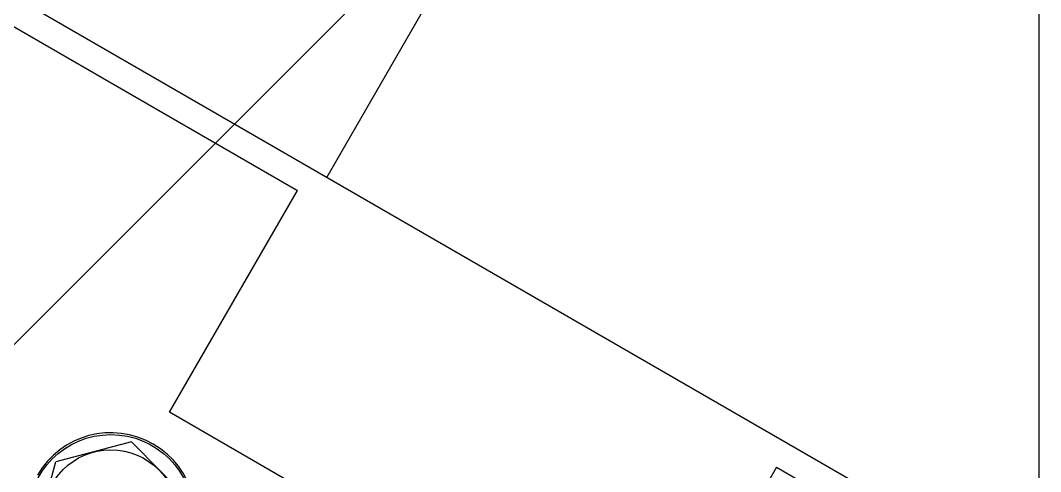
# Model space of a CAD drawing. Header units: metres. Extents: x 0 to 63075, y 0 to 44550.
# Drawn here: x 52726.07 to 52766.78, y 37601.46 to 37619.46 of the extents above; entities that cross this region are included whole.
import ezdxf

# ---------------------------------------------------------------- set-up
doc = ezdxf.new("R2010")
doc.units = ezdxf.units.M
doc.header["$LTSCALE"] = 75
for name, color, linetype in [('AI-Hatch mob', 7, 'Continuous'), ('GSB', 7, 'Continuous'), ('ML6', 1, 'Continuous'), ('SDM', 7, 'Continuous'), ('SL1', 8, 'Continuous')]:
    doc.layers.add(name, color=color, linetype=linetype)

# ---------------------------------------------------------------- blocks, each defined once
blk = doc.blocks.new('A$C6bae614f')
at = {"layer": 'SL1'}
for p, q in [((365582.17, 25681.11), (365357.15, 25291.41)), ((365201.49, 25373.2), (365349.32, 25287.85)), ((365247.17, 25354.91), (365537.28, 25187.4)), ((365315.32, 25228.96), (365349.32, 25287.85)), ((365442.63, 25155.45), (365315.32, 25228.96)), ((365305.26, 25221.04), (365285.15, 25215.78)), ((365312.86, 25213.34), (365305.26, 25221.04)), ((365279.65, 25195.74), (365285.15, 25215.78)), ((365319.86, 25206.25), (365312.86, 25213.34)), ((365476.63, 25214.34), (365442.63, 25155.45)), ((365476.63, 25214.34), (365528.59, 25184.34))]:
    blk.add_line(p, q, dxfattribs=at)
for radius in [22, 17.96]:
    blk.add_circle((365299.75, 25201), radius, dxfattribs=at)
blk.add_arc((365299.75, 25201), 22.5, 329.9981, 149.9981, dxfattribs=at)
blk = doc.blocks.new('zw$15D4')
at = {"layer": 'ML6', "xscale": 0.2502808837766805, "yscale": 0.2502808837766805, "zscale": 0.2502808837766805}
blk.add_blockref('A$C6bae614f', (-85544.744, -3177.336), dxfattribs=at)

msp = doc.modelspace()

# ---------------------------------------------------------------- hatches: boundary and pattern name
at = {"layer": 'AI-Hatch mob'}
h = msp.add_hatch(dxfattribs=at)
h.set_pattern_fill('ANSI31', color=256, scale=25)
h.set_pattern_definition([(45, (-12666.46, -59.206), (-56.1266, 56.1266), [])])
h.paths.add_polyline_path([(52766.705, 38156.136), (51956.788, 38156.136), (51956.788, 36564.594), (52766.705, 36564.594)])

# ---------------------------------------------------------------- linework, layer by layer
at = {"layer": 'SDM'}
msp.add_lwpolyline([(51956.788, 38156.136), (52766.705, 38156.136), (52766.705, 36564.594), (51956.788, 36564.594)], close=True, dxfattribs=at)

# ---------------------------------------------------------------- block references
at = {"layer": 'GSB', "xscale": 0.6000000000000068, "yscale": 0.6000000000000068, "zscale": 0.6000000000000068}
msp.add_blockref('zw$15D4', (49200, 35721.635), dxfattribs=at)

doc.saveas('drawing.dxf')
